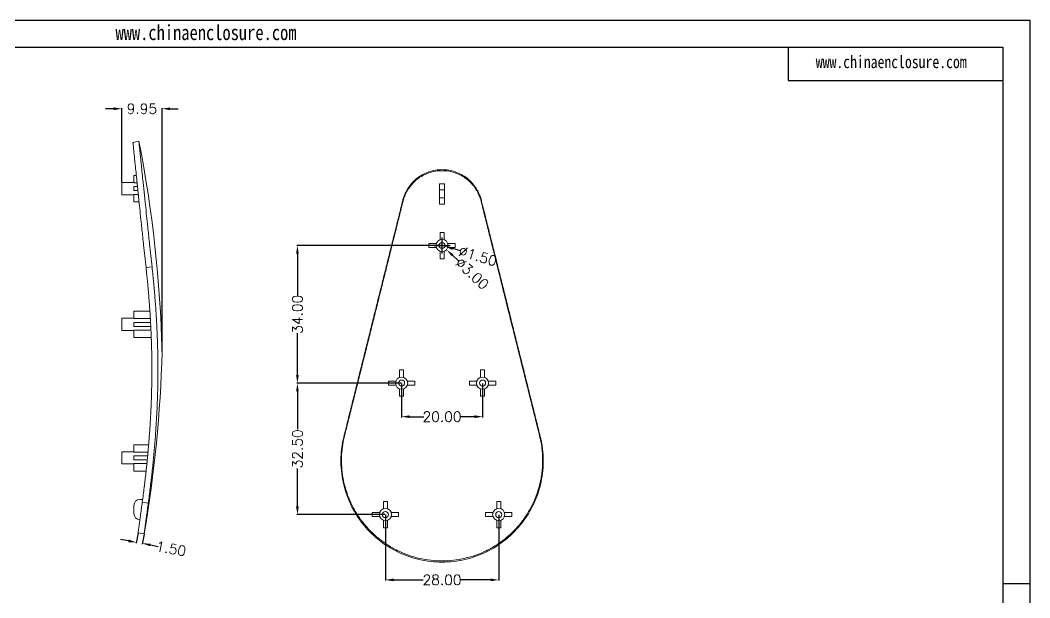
# Model space of a CAD drawing. Header units: inches. Extents: x -1125 to 2189, y 556 to 1115.
# Drawn here: x -979.9 to -730.4, y 692.6 to 835.4 of the extents above; entities that cross this region are included whole.
import ezdxf

# ---------------------------------------------------------------- set-up
doc = ezdxf.new("R2010")
doc.units = ezdxf.units.IN
doc.layers.add('文字', color=81, linetype='Continuous')
doc.styles.get("Standard").update_dxf_attribs({"font": 'txt', "bigfont": 'gbcbig.shx'})
doc.styles.add('宋体', font='', dxfattribs={"width": 0.8, "height": 3.5})
doc.styles.get('宋体').set_extended_font_data('SimSun')
doc.dimstyles.new('2.5', dxfattribs={"dimtxt": 2.5, "dimasz": 2, "dimexe": 0.18, "dimexo": 0.0625, "dimgap": 0.09, "dimtad": 0, "dimzin": 0, "dimdsep": 46, "dimtxsty": 'Standard', "dimcen": 2, "dimclrd": 3, "dimclre": 3, "dimclrt": 256, "dimadec": 0, "dimazin": 0, "dimtfac": 1, "dimtofl": 0, "dimtmove": 0, "dimatfit": 3, "dimfxl": 1, "dimtolj": 1, "dimtzin": 0, "dimarcsym": 0})

# ---------------------------------------------------------------- blocks, each defined once
blk = doc.blocks.new('*D99')
at = {"color": 3, "lineweight": -2}
for p, q in [((-956.81, 813.53), (-958.81, 813.53)), ((-954.81, 795.35), (-954.81, 813.71)), ((-944.86, 753.54), (-944.86, 813.71)), ((-942.86, 813.53), (-940.86, 813.53))]:
    blk.add_line(p, q, dxfattribs=at)
at = {"color": 3}
for points in [[(-956.81, 813.86), (-956.81, 813.19), (-954.81, 813.53)], [(-942.86, 813.86), (-942.86, 813.19), (-944.86, 813.53)]]:
    blk.add_solid(points, dxfattribs=at)
at = {"layer": 'Defpoints', "color": 0}
for p in [(-944.86, 813.53), (-954.81, 795.28), (-944.86, 753.48)]:
    blk.add_point(p, dxfattribs=at)
at = {"insert": (-949.83, 813.53), "char_height": 2.5, "attachment_point": 5}
blk.add_mtext('\\A1;9.95', dxfattribs=at)
blk = doc.blocks.new('*D100')
at = {"color": 3, "lineweight": -2}
for p, q in [((-950.77, 708.67), (-951.22, 706.18)), ((-953.16, 706.72), (-955.12, 707.07)), ((-949.29, 708.4), (-949.74, 705.91)), ((-947.74, 705.73), (-945.78, 705.37))]:
    blk.add_line(p, q, dxfattribs=at)
at = {"color": 3}
for points in [[(-953.1, 707.04), (-953.22, 706.39), (-951.19, 706.36)], [(-947.69, 706.06), (-947.8, 705.4), (-949.71, 706.09)]]:
    blk.add_solid(points, dxfattribs=at)
at = {"layer": 'Defpoints', "color": 0}
for p in [(-950.76, 708.74), (-949.28, 708.47), (-949.71, 706.09)]:
    blk.add_point(p, dxfattribs=at)
at = {"insert": (-942.61, 704.8), "char_height": 2.5, "attachment_point": 5, "rotation": 349.6774}
blk.add_mtext('\\A1;1.50', dxfattribs=at)
blk = doc.blocks.new('*D101')
at = {"color": 3, "lineweight": -2}
for p, q in [((-889.66, 713.16), (-889.66, 696.9)), ((-861.66, 713.16), (-861.66, 696.9)), ((-887.66, 697.08), (-880.33, 697.08)), ((-863.66, 697.08), (-870.99, 697.08))]:
    blk.add_line(p, q, dxfattribs=at)
at = {"color": 3}
for points in [[(-887.66, 697.41), (-887.66, 696.75), (-889.66, 697.08)], [(-863.66, 697.41), (-863.66, 696.75), (-861.66, 697.08)]]:
    blk.add_solid(points, dxfattribs=at)
at = {"layer": 'Defpoints', "color": 0}
for p in [(-889.66, 713.22), (-861.66, 713.22), (-861.66, 697.08)]:
    blk.add_point(p, dxfattribs=at)
at = {"insert": (-875.66, 697.08), "char_height": 2.5, "attachment_point": 5}
blk.add_mtext('\\A1;28.00', dxfattribs=at)
blk = doc.blocks.new('*D102')
at = {"color": 3, "lineweight": -2}
for p, q in [((-885.66, 745.66), (-885.66, 737.24)), ((-865.66, 745.66), (-865.66, 737.24)), ((-883.66, 737.42), (-880.13, 737.42)), ((-867.66, 737.42), (-871.2, 737.42))]:
    blk.add_line(p, q, dxfattribs=at)
at = {"color": 3}
for points in [[(-883.66, 737.76), (-883.66, 737.09), (-885.66, 737.42)], [(-867.66, 737.76), (-867.66, 737.09), (-865.66, 737.42)]]:
    blk.add_solid(points, dxfattribs=at)
at = {"layer": 'Defpoints', "color": 0}
for p in [(-885.66, 745.72), (-865.66, 745.72), (-865.66, 737.42)]:
    blk.add_point(p, dxfattribs=at)
at = {"insert": (-875.66, 737.42), "char_height": 2.5, "attachment_point": 5}
blk.add_mtext('\\A1;20.00', dxfattribs=at)
blk = doc.blocks.new('*D103')
at = {"color": 3, "lineweight": -2}
for p, q in [((-885.72, 745.72), (-911.58, 745.72)), ((-911.4, 743.72), (-911.4, 734.36)), ((-911.4, 715.22), (-911.4, 724.59)), ((-889.72, 713.22), (-911.58, 713.22))]:
    blk.add_line(p, q, dxfattribs=at)
at = {"color": 3}
for points in [[(-911.74, 743.72), (-911.07, 743.72), (-911.4, 745.72)], [(-911.74, 715.22), (-911.07, 715.22), (-911.4, 713.22)]]:
    blk.add_solid(points, dxfattribs=at)
at = {"layer": 'Defpoints', "color": 0}
for p in [(-911.4, 745.72), (-885.66, 745.72), (-889.66, 713.22)]:
    blk.add_point(p, dxfattribs=at)
at = {"insert": (-911.4, 729.47), "char_height": 2.5, "attachment_point": 5, "rotation": 90}
blk.add_mtext('\\A1;32.50', dxfattribs=at)
blk = doc.blocks.new('*D104')
at = {"color": 3, "lineweight": -2}
for p, q in [((-875.72, 779.72), (-911.58, 779.72)), ((-911.4, 777.72), (-911.4, 767.4)), ((-911.4, 747.72), (-911.4, 758.05)), ((-885.72, 745.72), (-911.58, 745.72))]:
    blk.add_line(p, q, dxfattribs=at)
at = {"color": 3}
for points in [[(-911.74, 777.72), (-911.07, 777.72), (-911.4, 779.72)], [(-911.74, 747.72), (-911.07, 747.72), (-911.4, 745.72)]]:
    blk.add_solid(points, dxfattribs=at)
at = {"layer": 'Defpoints', "color": 0}
for p in [(-875.66, 779.72), (-911.4, 745.72), (-885.66, 745.72)]:
    blk.add_point(p, dxfattribs=at)
at = {"insert": (-911.4, 762.72), "char_height": 2.5, "attachment_point": 5, "rotation": 90}
blk.add_mtext('\\A1;34.00', dxfattribs=at)
blk = doc.blocks.new('*D105')
at = {"color": 3, "lineweight": -2}
for p, q in [((-875.66, 777.72), (-875.66, 781.72)), ((-877.66, 779.72), (-873.66, 779.72)), ((-871.64, 775.97), (-873.1, 777.34))]:
    blk.add_line(p, q, dxfattribs=at)
at = {"color": 3}
blk.add_solid([(-872.87, 777.58), (-873.33, 777.09), (-874.56, 778.7)], dxfattribs=at)
at = {"layer": 'Defpoints', "color": 0}
for p in [(-876.76, 780.75), (-874.56, 778.7)]:
    blk.add_point(p, dxfattribs=at)
at = {"insert": (-868.22, 772.79), "char_height": 2.5, "attachment_point": 5, "rotation": 317.0255}
blk.add_mtext('\\A1;∅3.00', dxfattribs=at)
blk = doc.blocks.new('*D106')
at = {"color": 3, "lineweight": -2}
for p, q in [((-875.66, 777.72), (-875.66, 781.72)), ((-877.66, 779.72), (-873.66, 779.72)), ((-871.1, 778.38), (-873.02, 778.95))]:
    blk.add_line(p, q, dxfattribs=at)
at = {"color": 3}
blk.add_solid([(-872.93, 779.27), (-873.12, 778.63), (-874.94, 779.51)], dxfattribs=at)
at = {"layer": 'Defpoints', "color": 0}
for p in [(-876.38, 779.94), (-874.94, 779.51)]:
    blk.add_point(p, dxfattribs=at)
at = {"insert": (-866.82, 777.12), "char_height": 2.5, "attachment_point": 5, "rotation": 343.5585}
blk.add_mtext('\\A1;∅1.50', dxfattribs=at)

msp = doc.modelspace()

# ---------------------------------------------------------------- linework, layer by layer
for p, q in [((-1124.591, 835.418), (-730.441, 835.418)), ((-730.441, 835.418), (-730.441, 556.726)), ((-1111.32, 828.782), (-737.077, 828.782)), ((-790.161, 828.782), (-790.161, 820.488)), ((-737.077, 828.782), (-737.077, 563.361)), ((-790.161, 820.488), (-737.077, 820.488)), ((-730.441, 696.072), (-737.077, 696.072))]:
    msp.add_line(p, q)
at = {"color": 7, "linetype": 'Continuous', "lineweight": 15}
for p, q in [((-950.57, 805.479), (-952.042, 805.19)), ((-951.206, 797.035), (-951.809, 797.035)), ((-951.809, 797.035), (-951.809, 795.199)), ((-951.809, 795.285), (-954.809, 795.285)), ((-954.809, 792.285), (-954.809, 795.285)), ((-951.809, 795.199), (-951.016, 795.199)), ((-951.809, 794.285), (-951.809, 793.285)), ((-950.922, 794.285), (-951.809, 794.285)), ((-950.818, 793.285), (-951.809, 793.285)), ((-876.261, 794.979), (-875.061, 794.979)), ((-876.261, 793.479), (-876.261, 794.979)), ((-876.261, 791.479), (-876.261, 793.479)), ((-875.061, 793.479), (-876.261, 793.479)), ((-875.061, 794.979), (-875.061, 793.479)), ((-875.061, 793.479), (-875.061, 791.479)), ((-954.809, 792.285), (-951.809, 792.285)), ((-950.723, 792.37), (-951.809, 792.37)), ((-951.809, 792.37), (-951.809, 790.535)), ((-885.307, 790.681), (-885.364, 790.899)), ((-876.261, 791.479), (-875.061, 791.479)), ((-876.261, 789.979), (-876.261, 791.479)), ((-875.061, 791.479), (-875.061, 789.979)), ((-866.014, 790.681), (-865.958, 790.898)), ((-950.533, 790.535), (-951.809, 790.535)), ((-875.061, 789.979), (-876.261, 789.979)), ((-876.161, 781.138), (-876.161, 782.974)), ((-876.161, 782.974), (-875.161, 782.974)), ((-875.161, 782.974), (-875.161, 781.138)), ((-878.911, 779.224), (-878.911, 780.224)), ((-878.911, 780.224), (-877.075, 780.224)), ((-877.075, 779.224), (-878.911, 779.224)), ((-874.247, 780.224), (-872.411, 780.224)), ((-872.411, 779.224), (-874.247, 779.224)), ((-872.411, 780.224), (-872.411, 779.224)), ((-876.161, 776.474), (-876.161, 778.31)), ((-875.161, 776.474), (-876.161, 776.474)), ((-875.161, 778.31), (-875.161, 776.474)), ((-948.809, 774.305), (-947.322, 774.431)), ((-947.866, 763.485), (-951.809, 763.485)), ((-951.809, 763.485), (-951.809, 761.649)), ((-951.809, 761.735), (-954.809, 761.735)), ((-954.809, 758.735), (-954.809, 761.735)), ((-951.809, 761.649), (-947.75, 761.649)), ((-954.809, 758.735), (-951.809, 758.735)), ((-951.809, 760.735), (-951.809, 759.735)), ((-947.693, 760.735), (-951.809, 760.735)), ((-947.643, 759.735), (-951.809, 759.735)), ((-947.603, 758.82), (-951.809, 758.82)), ((-951.809, 758.82), (-951.809, 756.985)), ((-947.525, 756.985), (-951.809, 756.985)), ((-886.161, 748.974), (-885.161, 748.974)), ((-886.161, 747.138), (-886.161, 748.974)), ((-885.161, 748.974), (-885.161, 747.138)), ((-866.161, 748.974), (-865.161, 748.974)), ((-866.161, 747.138), (-866.161, 748.974)), ((-865.161, 748.974), (-865.161, 747.138)), ((-888.911, 746.224), (-887.075, 746.224)), ((-888.911, 745.224), (-888.911, 746.224)), ((-884.247, 746.224), (-882.411, 746.224)), ((-882.411, 746.224), (-882.411, 745.224)), ((-868.911, 745.224), (-868.911, 746.224)), ((-868.911, 746.224), (-867.075, 746.224)), ((-864.247, 746.224), (-862.411, 746.224)), ((-862.411, 746.224), (-862.411, 745.224)), ((-887.075, 745.224), (-888.911, 745.224)), ((-886.161, 742.474), (-886.161, 744.31)), ((-885.161, 744.31), (-885.161, 742.474)), ((-882.411, 745.224), (-884.247, 745.224)), ((-867.075, 745.224), (-868.911, 745.224)), ((-866.161, 742.474), (-866.161, 744.31)), ((-865.161, 744.31), (-865.161, 742.474)), ((-862.411, 745.224), (-864.247, 745.224)), ((-885.161, 742.474), (-886.161, 742.474)), ((-865.161, 742.474), (-866.161, 742.474)), ((-899.772, 732.654), (-899.918, 732.528)), ((-851.549, 732.654), (-851.404, 732.529)), ((-951.809, 728.735), (-954.809, 728.735)), ((-954.809, 725.735), (-954.809, 728.735)), ((-948.166, 730.485), (-951.809, 730.485)), ((-951.809, 730.485), (-951.809, 728.649)), ((-951.809, 728.649), (-948.329, 728.649)), ((-948.41, 727.735), (-951.809, 727.735)), ((-951.809, 727.735), (-951.809, 726.735)), ((-948.506, 726.735), (-951.809, 726.735)), ((-954.809, 725.735), (-951.809, 725.735)), ((-948.6, 725.82), (-951.809, 725.82)), ((-951.809, 725.82), (-951.809, 723.985)), ((-948.789, 723.985), (-951.809, 723.985)), ((-949.641, 716.979), (-950.309, 716.979)), ((-949.732, 716.277), (-948.249, 716.06)), ((-890.161, 714.638), (-890.161, 716.474)), ((-890.161, 716.474), (-889.161, 716.474)), ((-889.161, 716.474), (-889.161, 714.638)), ((-862.161, 716.474), (-861.161, 716.474)), ((-862.161, 714.638), (-862.161, 716.474)), ((-861.161, 716.474), (-861.161, 714.638)), ((-951.809, 715.479), (-951.809, 713.479)), ((-892.911, 712.724), (-892.911, 713.724)), ((-892.911, 713.724), (-891.075, 713.724)), ((-888.247, 713.724), (-886.411, 713.724)), ((-886.411, 713.724), (-886.411, 712.724)), ((-864.911, 712.724), (-864.911, 713.724)), ((-864.911, 713.724), (-863.075, 713.724)), ((-860.247, 713.724), (-858.411, 713.724)), ((-858.411, 713.724), (-858.411, 712.724)), ((-891.075, 712.724), (-892.911, 712.724)), ((-890.161, 709.974), (-890.161, 711.81)), ((-889.161, 711.81), (-889.161, 709.974)), ((-886.411, 712.724), (-888.247, 712.724)), ((-863.075, 712.724), (-864.911, 712.724)), ((-862.161, 709.974), (-862.161, 711.81)), ((-861.161, 711.81), (-861.161, 709.974)), ((-858.411, 712.724), (-860.247, 712.724)), ((-950.756, 708.735), (-949.278, 708.479)), ((-889.161, 709.974), (-890.161, 709.974)), ((-861.161, 709.974), (-862.161, 709.974))]:
    msp.add_line(p, q, dxfattribs=at)
for centre, radius in [((-875.661, 779.724), 1.5), ((-875.661, 779.724), 0.75), ((-885.661, 745.724), 1.5), ((-885.661, 745.724), 0.75), ((-865.661, 745.724), 1.5), ((-865.661, 745.724), 0.75), ((-889.661, 713.224), 1.5), ((-889.661, 713.224), 0.75), ((-861.661, 713.224), 1.5), ((-861.661, 713.224), 0.75)]:
    msp.add_circle(centre, radius, dxfattribs=at)
for centre, radius, start, end in [((-1253.924, 745.839), 309.161, 1.41614, 11.12261), ((-1253.924, 761.12), 309.161, 350.19665, 358.58386), ((-950.309, 715.479), 1.5, 90, 180), ((-950.309, 713.479), 1.5, 180, 270)]:
    msp.add_arc(centre, radius, start, end, dxfattribs=at)
for points, knots in [([(-952.042, 805.189), (-952.039, 805.159), (-952.033, 805.098), (-951.982, 804.602), (-951.902, 803.816), (-951.802, 802.842), (-951.696, 801.807), (-951.593, 800.801), (-951.458, 799.485), (-951.283, 797.785), (-951.088, 795.892), (-950.904, 794.117), (-950.74, 792.53), (-950.538, 790.585), (-950.294, 788.243), (-950.039, 785.81), (-949.81, 783.641), (-949.612, 781.771), (-949.379, 779.577), (-949.109, 777.065), (-948.909, 775.225), (-948.809, 774.305)], [0, 0, 0, 0, 0.0620246, 0.1243436, 0.186815, 0.2494644, 0.2907052, 0.3321217, 0.3737239, 0.436475, 0.499696, 0.5406858, 0.5819175, 0.6234075, 0.6861421, 0.7495535, 0.7910308, 0.8327253, 0.8746711, 0.9372828, 1, 1, 1, 1]), ([(-950.57, 805.479), (-950.567, 805.448), (-950.561, 805.387), (-950.51, 804.889), (-950.429, 804.098), (-950.329, 803.119), (-950.223, 802.079), (-950.119, 801.067), (-949.983, 799.744), (-949.808, 798.036), (-949.611, 796.132), (-949.427, 794.348), (-949.262, 792.753), (-949.059, 790.798), (-948.814, 788.444), (-948.557, 785.998), (-948.328, 783.817), (-948.129, 781.937), (-947.894, 779.731), (-947.623, 777.206), (-947.422, 775.356), (-947.322, 774.431)], [0, 0, 0, 0, 0.06202942, 0.12435558, 0.18683372, 0.24948943, 0.29073391, 0.33215389, 0.37375907, 0.43651384, 0.4997373, 0.54072799, 0.58195996, 0.62344949, 0.68618209, 0.74958956, 0.79106327, 0.8327533, 0.87469354, 0.93729526, 1, 1, 1, 1]), ([(-885.364, 790.899), (-885.336, 791.004), (-885.281, 791.216), (-885.186, 791.53), (-885.08, 791.843), (-884.964, 792.153), (-884.774, 792.611), (-884.486, 793.207), (-884.066, 793.918), (-883.587, 794.595), (-882.878, 795.44), (-881.861, 796.383), (-880.471, 797.299), (-878.947, 797.973), (-877.331, 798.386), (-875.667, 798.525), (-874.003, 798.388), (-872.385, 797.976), (-870.859, 797.303), (-869.466, 796.388), (-868.449, 795.446), (-867.739, 794.601), (-867.26, 793.925), (-866.839, 793.212), (-866.517, 792.548), (-866.277, 791.95), (-866.099, 791.428), (-866.005, 791.075), (-865.958, 790.898)], [0, 0, 0, 0, 0.0124058, 0.0248489, 0.0373412, 0.0498944, 0.0625204, 0.0936531, 0.1249987, 0.156224, 0.1875581, 0.2499363, 0.3124815, 0.3748313, 0.4373208, 0.4997499, 0.562188, 0.6246861, 0.6872876, 0.7496286, 0.8122371, 0.843483, 0.8746211, 0.9060971, 0.937359, 0.9584019, 0.9792639, 1, 1, 1, 1]), ([(-885.307, 790.681), (-885.242, 790.944), (-885.166, 791.205), (-885.034, 791.594), (-884.988, 791.723), (-884.914, 791.915), (-884.888, 791.979), (-884.836, 792.107), (-884.809, 792.172), (-884.673, 792.484), (-884.555, 792.73), (-884.361, 793.091), (-884.294, 793.211), (-884.155, 793.448), (-884.082, 793.566), (-883.859, 793.911), (-883.701, 794.134), (-883.45, 794.46), (-883.363, 794.567), (-883.187, 794.778), (-883.095, 794.882), (-882.633, 795.388), (-882.232, 795.761), (-881.365, 796.442), (-880.904, 796.746), (-880.179, 797.142), (-879.932, 797.263), (-879.555, 797.43), (-879.429, 797.483), (-879.173, 797.584), (-879.045, 797.631), (-877.867, 798.039), (-876.774, 798.223), (-875.114, 798.224), (-874.564, 798.179), (-873.478, 797.997), (-872.942, 797.861), (-872.158, 797.59), (-871.901, 797.489), (-871.397, 797.267), (-871.148, 797.144), (-870.665, 796.881), (-870.429, 796.74), (-869.971, 796.438), (-869.749, 796.279), (-869.097, 795.768), (-868.693, 795.394), (-868.136, 794.784), (-867.96, 794.574), (-867.709, 794.249), (-867.628, 794.139), (-867.51, 793.972), (-867.471, 793.916), (-867.394, 793.803), (-867.357, 793.747), (-867.169, 793.456), (-867.028, 793.218), (-866.834, 792.855), (-866.772, 792.733), (-866.682, 792.548), (-866.653, 792.486), (-866.596, 792.362), (-866.569, 792.301), (-866.32, 791.727), (-866.145, 791.208), (-866.014, 790.681)], [0.00001576, 0.00001576, 0.00001576, 0.00001576, 0.03125, 0.03125, 0.046875, 0.046875, 0.0546875, 0.0546875, 0.0625, 0.0625, 0.09375, 0.09375, 0.109375, 0.109375, 0.125, 0.125, 0.15625, 0.15625, 0.171875, 0.171875, 0.1875, 0.1875, 0.25, 0.25, 0.3125, 0.3125, 0.34375, 0.34375, 0.359375, 0.359375, 0.375, 0.375, 0.5, 0.5, 0.5625, 0.5625, 0.625, 0.625, 0.65625, 0.65625, 0.6875, 0.6875, 0.71875, 0.71875, 0.75, 0.75, 0.8125, 0.8125, 0.84375, 0.84375, 0.859375, 0.859375, 0.8671875, 0.8671875, 0.875, 0.875, 0.90625, 0.90625, 0.921875, 0.921875, 0.9296875, 0.9296875, 0.9375, 0.9375, 1, 1, 1, 1]), ([(-899.918, 732.528), (-899.814, 732.944), (-899.61, 733.764), (-899.307, 734.978), (-898.954, 736.395), (-898.553, 738.003), (-897.947, 740.433), (-897.192, 743.459), (-896.283, 747.108), (-895.372, 750.76), (-894.461, 754.414), (-893.549, 758.07), (-892.637, 761.73), (-891.724, 765.389), (-890.812, 769.046), (-889.902, 772.699), (-888.992, 776.348), (-888.083, 779.992), (-887.33, 783.013), (-886.726, 785.437), (-886.275, 787.243), (-885.819, 789.072), (-885.518, 790.282), (-885.364, 790.899)], [0, 0, 0, 0, 0.0214251, 0.042266, 0.0625282, 0.0944158, 0.1250214, 0.1874831, 0.2499252, 0.3123611, 0.3748066, 0.4372796, 0.4997992, 0.5623704, 0.6249138, 0.6874264, 0.7499235, 0.812418, 0.8749218, 0.9055392, 0.9374458, 0.9680982, 1, 1, 1, 1]), ([(-865.958, 790.898), (-865.855, 790.485), (-865.651, 789.668), (-865.349, 788.457), (-864.997, 787.043), (-864.597, 785.439), (-863.992, 783.016), (-863.24, 779.998), (-862.332, 776.358), (-861.424, 772.715), (-860.515, 769.069), (-859.605, 765.419), (-858.694, 761.766), (-857.782, 758.109), (-856.869, 754.448), (-855.956, 750.787), (-855.044, 747.128), (-854.132, 743.472), (-853.377, 740.441), (-852.77, 738.009), (-852.319, 736.198), (-851.861, 734.362), (-851.558, 733.148), (-851.404, 732.529)], [0, 0, 0, 0, 0.02139915, 0.04224257, 0.06253195, 0.09442102, 0.12502239, 0.18747411, 0.24989778, 0.3123044, 0.37470614, 0.43711703, 0.49955348, 0.5620342, 0.62457858, 0.68717688, 0.74975025, 0.81230737, 0.87486282, 0.90550376, 0.93742961, 0.96805978, 1, 1, 1, 1]), ([(-899.772, 732.654), (-899.615, 733.282), (-899.461, 733.898), (-899.235, 734.804), (-899.16, 735.102), (-899.049, 735.546), (-899.013, 735.693), (-898.958, 735.912), (-898.94, 735.985), (-898.912, 736.094), (-898.903, 736.131), (-898.89, 736.185), (-898.885, 736.203), (-898.876, 736.239), (-898.872, 736.256), (-898.71, 736.904), (-898.556, 737.52), (-898.329, 738.426), (-898.255, 738.725), (-898.144, 739.169), (-898.107, 739.316), (-898.052, 739.535), (-898.034, 739.609), (-898.006, 739.718), (-897.997, 739.754), (-897.983, 739.809), (-897.979, 739.827), (-897.97, 739.863), (-897.966, 739.88), (-897.804, 740.527), (-897.65, 741.142), (-897.423, 742.048), (-897.349, 742.347), (-897.237, 742.792), (-897.2, 742.939), (-897.145, 743.159), (-897.127, 743.233), (-897.1, 743.342), (-897.091, 743.379), (-897.077, 743.433), (-897.072, 743.452), (-897.063, 743.488), (-897.059, 743.505), (-896.898, 744.149), (-896.744, 744.762), (-896.518, 745.668), (-896.443, 745.968), (-896.331, 746.414), (-896.294, 746.562), (-896.239, 746.783), (-896.22, 746.857), (-896.193, 746.967), (-896.184, 747.004), (-896.17, 747.059), (-896.165, 747.077), (-896.156, 747.114), (-896.152, 747.131), (-895.992, 747.771), (-895.839, 748.381), (-895.613, 749.287), (-895.537, 749.587), (-895.425, 750.035), (-895.388, 750.184), (-895.332, 750.407), (-895.314, 750.481), (-895.286, 750.593), (-895.277, 750.63), (-895.258, 750.704), (-895.249, 750.74), (-895.086, 751.393), (-894.934, 752), (-894.708, 752.905), (-894.633, 753.206), (-894.52, 753.656), (-894.483, 753.806), (-894.426, 754.032), (-894.408, 754.107), (-894.37, 754.257), (-894.352, 754.33), (-894.028, 755.629), (-893.73, 756.823), (-893.275, 758.645), (-893.125, 759.248), (-892.899, 760.153), (-892.824, 760.455), (-892.711, 760.91), (-892.673, 761.062), (-892.616, 761.29), (-892.597, 761.367), (-892.559, 761.519), (-892.54, 761.597), (-892.372, 762.273), (-892.222, 762.874), (-891.996, 763.781), (-891.921, 764.085), (-891.807, 764.542), (-891.769, 764.695), (-891.712, 764.925), (-891.693, 765.001), (-891.664, 765.117), (-891.655, 765.155), (-891.636, 765.232), (-891.626, 765.272), (-891.469, 765.903), (-891.32, 766.5), (-891.095, 767.408), (-891.019, 767.712), (-890.905, 768.172), (-890.867, 768.325), (-890.809, 768.557), (-890.79, 768.634), (-890.761, 768.75), (-890.752, 768.789), (-890.737, 768.847), (-890.732, 768.866), (-890.723, 768.905), (-890.718, 768.926), (-890.567, 769.531), (-890.419, 770.126), (-890.194, 771.033), (-890.118, 771.338), (-890.004, 771.799), (-889.965, 771.953), (-889.907, 772.186), (-889.888, 772.264), (-889.859, 772.381), (-889.849, 772.42), (-889.835, 772.478), (-889.83, 772.498), (-889.82, 772.537), (-889.815, 772.558), (-889.666, 773.158), (-889.519, 773.751), (-889.293, 774.658), (-889.217, 774.963), (-889.102, 775.425), (-889.064, 775.58), (-889.006, 775.813), (-888.987, 775.891), (-888.957, 776.008), (-888.948, 776.047), (-888.933, 776.106), (-888.928, 776.125), (-888.918, 776.165), (-888.913, 776.186), (-888.765, 776.784), (-888.617, 777.375), (-888.392, 778.282), (-888.316, 778.587), (-888.201, 779.049), (-888.163, 779.204), (-888.105, 779.437), (-888.085, 779.515), (-888.056, 779.633), (-888.046, 779.672), (-888.032, 779.731), (-888.027, 779.75), (-888.017, 779.789), (-888.012, 779.811), (-887.864, 780.407), (-887.717, 780.998), (-887.491, 781.904), (-887.416, 782.209), (-887.301, 782.671), (-887.262, 782.825), (-887.204, 783.059), (-887.185, 783.137), (-887.156, 783.254), (-887.146, 783.293), (-887.131, 783.352), (-887.126, 783.371), (-887.117, 783.411), (-887.111, 783.432), (-886.963, 784.028), (-886.816, 784.619), (-886.591, 785.523), (-886.515, 785.828), (-886.4, 786.289), (-886.362, 786.444), (-886.304, 786.677), (-886.285, 786.755), (-886.255, 786.872), (-886.246, 786.911), (-886.231, 786.97), (-886.226, 786.989), (-886.216, 787.028), (-886.211, 787.049), (-885.919, 788.225), (-885.619, 789.43), (-885.307, 790.681)], [0.00000659, 0.00000659, 0.00000659, 0.00000659, 0.03125, 0.03125, 0.046875, 0.046875, 0.0546875, 0.0546875, 0.05859375, 0.05859375, 0.06054688, 0.06054688, 0.06152344, 0.06152344, 0.0625, 0.0625, 0.09375, 0.09375, 0.109375, 0.109375, 0.1171875, 0.1171875, 0.12109375, 0.12109375, 0.12304688, 0.12304688, 0.12402344, 0.12402344, 0.125, 0.125, 0.15625, 0.15625, 0.171875, 0.171875, 0.1796875, 0.1796875, 0.18359375, 0.18359375, 0.18554688, 0.18554688, 0.18652344, 0.18652344, 0.1875, 0.1875, 0.21875, 0.21875, 0.234375, 0.234375, 0.2421875, 0.2421875, 0.24609375, 0.24609375, 0.24804688, 0.24804688, 0.24902344, 0.24902344, 0.25, 0.25, 0.28125, 0.28125, 0.296875, 0.296875, 0.3046875, 0.3046875, 0.30859375, 0.30859375, 0.31054688, 0.31054688, 0.3125, 0.3125, 0.34375, 0.34375, 0.359375, 0.359375, 0.3671875, 0.3671875, 0.37109375, 0.37109375, 0.375, 0.375, 0.4375, 0.4375, 0.46875, 0.46875, 0.484375, 0.484375, 0.4921875, 0.4921875, 0.49609375, 0.49609375, 0.5, 0.5, 0.53125, 0.53125, 0.546875, 0.546875, 0.5546875, 0.5546875, 0.55859375, 0.55859375, 0.56054688, 0.56054688, 0.5625, 0.5625, 0.59375, 0.59375, 0.609375, 0.609375, 0.6171875, 0.6171875, 0.62109375, 0.62109375, 0.62304688, 0.62304688, 0.62402344, 0.62402344, 0.625, 0.625, 0.65625, 0.65625, 0.671875, 0.671875, 0.6796875, 0.6796875, 0.68359375, 0.68359375, 0.68554688, 0.68554688, 0.68652344, 0.68652344, 0.6875, 0.6875, 0.71875, 0.71875, 0.734375, 0.734375, 0.7421875, 0.7421875, 0.74609375, 0.74609375, 0.74804688, 0.74804688, 0.74902344, 0.74902344, 0.75, 0.75, 0.78125, 0.78125, 0.796875, 0.796875, 0.8046875, 0.8046875, 0.80859375, 0.80859375, 0.81054688, 0.81054688, 0.81152344, 0.81152344, 0.8125, 0.8125, 0.84375, 0.84375, 0.859375, 0.859375, 0.8671875, 0.8671875, 0.87109375, 0.87109375, 0.87304688, 0.87304688, 0.87402344, 0.87402344, 0.875, 0.875, 0.90625, 0.90625, 0.921875, 0.921875, 0.9296875, 0.9296875, 0.93359375, 0.93359375, 0.93554688, 0.93554688, 0.93652344, 0.93652344, 0.9375, 0.9375, 1, 1, 1, 1]), ([(-866.014, 790.681), (-865.858, 790.055), (-865.706, 789.441), (-865.406, 788.237), (-865.259, 787.648), (-865.11, 787.05), (-865.105, 787.029), (-865.096, 786.99), (-865.081, 786.931), (-865.047, 786.794), (-864.979, 786.522), (-864.845, 785.982), (-864.731, 785.525), (-864.506, 784.621), (-864.36, 784.032), (-864.211, 783.435), (-864.206, 783.413), (-864.196, 783.374), (-864.181, 783.316), (-864.147, 783.179), (-864.079, 782.906), (-863.945, 782.365), (-863.831, 781.908), (-863.606, 781.004), (-863.46, 780.414), (-863.311, 779.817), (-863.306, 779.795), (-863.296, 779.756), (-863.281, 779.697), (-863.247, 779.561), (-863.18, 779.288), (-863.045, 778.746), (-862.931, 778.289), (-862.706, 777.384), (-862.56, 776.794), (-862.411, 776.196), (-862.406, 776.175), (-862.396, 776.136), (-862.381, 776.077), (-862.347, 775.941), (-862.28, 775.668), (-862.145, 775.127), (-862.032, 774.67), (-861.807, 773.765), (-861.66, 773.174), (-861.51, 772.573), (-861.505, 772.553), (-861.496, 772.514), (-861.481, 772.455), (-861.447, 772.319), (-861.38, 772.047), (-861.246, 771.508), (-861.132, 771.052), (-860.907, 770.146), (-860.76, 769.553), (-860.605, 768.93), (-860.595, 768.889), (-860.576, 768.812), (-860.547, 768.696), (-860.48, 768.426), (-860.346, 767.889), (-860.233, 767.434), (-860.008, 766.528), (-859.86, 765.932), (-859.703, 765.303), (-859.693, 765.263), (-859.674, 765.186), (-859.646, 765.071), (-859.579, 764.803), (-859.446, 764.269), (-859.334, 763.815), (-859.108, 762.91), (-858.959, 762.31), (-858.791, 761.635), (-858.772, 761.558), (-858.734, 761.405), (-858.677, 761.177), (-858.62, 760.949), (-858.507, 760.494), (-858.432, 760.192), (-858.207, 759.288), (-858.056, 758.686), (-857.602, 756.865), (-857.303, 755.667), (-856.96, 754.291), (-856.923, 754.143), (-856.848, 753.842), (-856.81, 753.691), (-856.697, 753.24), (-856.622, 752.938), (-856.395, 752.031), (-856.243, 751.423), (-856.079, 750.768), (-856.07, 750.732), (-856.052, 750.658), (-856.024, 750.546), (-855.959, 750.285), (-855.828, 749.763), (-855.715, 749.312), (-855.488, 748.404), (-855.335, 747.792), (-855.17, 747.132), (-855.161, 747.097), (-855.143, 747.024), (-855.115, 746.914), (-855.051, 746.655), (-854.921, 746.136), (-854.808, 745.686), (-854.581, 744.778), (-854.427, 744.163), (-854.261, 743.499), (-854.253, 743.465), (-854.234, 743.392), (-854.207, 743.283), (-854.143, 743.026), (-854.013, 742.509), (-853.901, 742.06), (-853.674, 741.152), (-853.52, 740.536), (-853.358, 739.888), (-853.354, 739.872), (-853.345, 739.835), (-853.331, 739.781), (-853.299, 739.653), (-853.235, 739.397), (-853.106, 738.882), (-852.994, 738.433), (-852.767, 737.526), (-852.613, 736.909), (-852.451, 736.26), (-852.447, 736.244), (-852.438, 736.208), (-852.424, 736.153), (-852.392, 736.026), (-852.328, 735.77), (-852.2, 735.255), (-852.087, 734.807), (-851.861, 733.901), (-851.707, 733.284), (-851.55, 732.655)], [0, 0, 0, 0, 0.03125, 0.03125, 0.0625, 0.0625, 0.0634766, 0.0634766, 0.0644531, 0.0664063, 0.0703125, 0.078125, 0.09375, 0.09375, 0.125, 0.125, 0.1259766, 0.1259766, 0.1269531, 0.1289063, 0.1328125, 0.140625, 0.15625, 0.15625, 0.1875, 0.1875, 0.1884766, 0.1884766, 0.1894531, 0.1914063, 0.1953125, 0.203125, 0.21875, 0.21875, 0.25, 0.25, 0.2509766, 0.2509766, 0.2519531, 0.2539063, 0.2578125, 0.265625, 0.28125, 0.28125, 0.3125, 0.3125, 0.3134766, 0.3134766, 0.3144531, 0.3164063, 0.3203125, 0.328125, 0.34375, 0.34375, 0.375, 0.375, 0.3769531, 0.3769531, 0.3789063, 0.3828125, 0.390625, 0.40625, 0.40625, 0.4375, 0.4375, 0.4394531, 0.4394531, 0.4414063, 0.4453125, 0.453125, 0.46875, 0.46875, 0.5, 0.5, 0.5039063, 0.5039063, 0.5078125, 0.515625, 0.515625, 0.53125, 0.53125, 0.5625, 0.5625, 0.625, 0.625, 0.6328125, 0.6328125, 0.640625, 0.640625, 0.65625, 0.65625, 0.6875, 0.6875, 0.6894531, 0.6894531, 0.6914063, 0.6953125, 0.703125, 0.71875, 0.71875, 0.75, 0.75, 0.7519531, 0.7519531, 0.7539063, 0.7578125, 0.765625, 0.78125, 0.78125, 0.8125, 0.8125, 0.8144531, 0.8144531, 0.8164063, 0.8203125, 0.828125, 0.84375, 0.84375, 0.875, 0.875, 0.8759766, 0.8759766, 0.8769531, 0.8789063, 0.8828125, 0.890625, 0.90625, 0.90625, 0.9375, 0.9375, 0.9384766, 0.9384766, 0.9394531, 0.9414063, 0.9453125, 0.953125, 0.96875, 0.96875, 1, 1, 1, 1]), ([(-948.809, 774.305), (-948.741, 773.676), (-948.676, 773.06), (-948.583, 772.155), (-948.553, 771.856), (-948.51, 771.413), (-948.495, 771.266), (-948.474, 771.046), (-948.467, 770.973), (-948.457, 770.864), (-948.453, 770.828), (-948.448, 770.774), (-948.446, 770.755), (-948.443, 770.719), (-948.441, 770.703), (-948.379, 770.054), (-948.323, 769.438), (-948.243, 768.532), (-948.218, 768.234), (-948.18, 767.79), (-948.168, 767.643), (-948.15, 767.423), (-948.144, 767.35), (-948.135, 767.241), (-948.132, 767.204), (-948.127, 767.15), (-948.126, 767.132), (-948.123, 767.095), (-948.121, 767.079), (-948.069, 766.432), (-948.022, 765.817), (-947.955, 764.911), (-947.934, 764.611), (-947.903, 764.167), (-947.892, 764.019), (-947.877, 763.799), (-947.872, 763.726), (-947.865, 763.616), (-947.863, 763.58), (-947.859, 763.525), (-947.858, 763.507), (-947.855, 763.471), (-947.854, 763.454), (-947.812, 762.81), (-947.773, 762.196), (-947.72, 761.29), (-947.704, 760.991), (-947.679, 760.545), (-947.671, 760.397), (-947.66, 760.175), (-947.656, 760.102), (-947.65, 759.991), (-947.648, 759.955), (-947.645, 759.9), (-947.644, 759.881), (-947.643, 759.845), (-947.642, 759.827), (-947.609, 759.188), (-947.581, 758.577), (-947.542, 757.672), (-947.53, 757.372), (-947.513, 756.924), (-947.507, 756.775), (-947.499, 756.552), (-947.496, 756.477), (-947.493, 756.366), (-947.491, 756.329), (-947.489, 756.255), (-947.487, 756.219), (-947.465, 755.565), (-947.447, 754.958), (-947.423, 754.053), (-947.416, 753.753), (-947.407, 753.302), (-947.403, 753.152), (-947.399, 752.927), (-947.398, 752.852), (-947.395, 752.702), (-947.394, 752.628), (-947.371, 751.329), (-947.361, 750.135), (-947.363, 748.313), (-947.366, 747.711), (-947.374, 746.805), (-947.378, 746.503), (-947.384, 746.048), (-947.386, 745.896), (-947.39, 745.668), (-947.391, 745.592), (-947.394, 745.439), (-947.395, 745.362), (-947.408, 744.685), (-947.421, 744.084), (-947.446, 743.177), (-947.455, 742.874), (-947.469, 742.417), (-947.474, 742.264), (-947.482, 742.034), (-947.484, 741.957), (-947.488, 741.842), (-947.49, 741.803), (-947.492, 741.726), (-947.494, 741.686), (-947.516, 741.056), (-947.54, 740.458), (-947.579, 739.551), (-947.593, 739.246), (-947.615, 738.787), (-947.623, 738.633), (-947.634, 738.402), (-947.638, 738.325), (-947.644, 738.208), (-947.646, 738.17), (-947.649, 738.111), (-947.65, 738.092), (-947.652, 738.053), (-947.653, 738.033), (-947.684, 737.428), (-947.717, 736.833), (-947.771, 735.926), (-947.79, 735.621), (-947.819, 735.159), (-947.829, 735.005), (-947.845, 734.772), (-947.85, 734.695), (-947.857, 734.578), (-947.86, 734.539), (-947.864, 734.48), (-947.865, 734.461), (-947.868, 734.422), (-947.869, 734.401), (-947.91, 733.801), (-947.952, 733.208), (-948.019, 732.301), (-948.043, 731.996), (-948.079, 731.534), (-948.091, 731.379), (-948.11, 731.146), (-948.116, 731.068), (-948.125, 730.951), (-948.129, 730.911), (-948.133, 730.853), (-948.135, 730.833), (-948.138, 730.794), (-948.14, 730.773), (-948.189, 730.175), (-948.24, 729.583), (-948.32, 728.677), (-948.348, 728.372), (-948.391, 727.91), (-948.405, 727.755), (-948.427, 727.521), (-948.435, 727.443), (-948.446, 727.326), (-948.45, 727.287), (-948.455, 727.228), (-948.457, 727.208), (-948.461, 727.169), (-948.463, 727.148), (-948.52, 726.551), (-948.579, 725.96), (-948.672, 725.055), (-948.704, 724.75), (-948.754, 724.288), (-948.77, 724.133), (-948.795, 723.9), (-948.804, 723.822), (-948.817, 723.705), (-948.821, 723.666), (-948.827, 723.607), (-948.83, 723.587), (-948.834, 723.548), (-948.836, 723.527), (-948.902, 722.93), (-948.969, 722.339), (-949.074, 721.435), (-949.11, 721.131), (-949.166, 720.669), (-949.185, 720.515), (-949.213, 720.282), (-949.223, 720.204), (-949.237, 720.087), (-949.242, 720.048), (-949.249, 719.989), (-949.251, 719.969), (-949.256, 719.93), (-949.259, 719.909), (-949.404, 718.734), (-949.561, 717.529), (-949.732, 716.277)], [0.00000659, 0.00000659, 0.00000659, 0.00000659, 0.03125, 0.03125, 0.046875, 0.046875, 0.0546875, 0.0546875, 0.05859375, 0.05859375, 0.06054688, 0.06054688, 0.06152344, 0.06152344, 0.0625, 0.0625, 0.09375, 0.09375, 0.109375, 0.109375, 0.1171875, 0.1171875, 0.12109375, 0.12109375, 0.12304688, 0.12304688, 0.12402344, 0.12402344, 0.125, 0.125, 0.15625, 0.15625, 0.171875, 0.171875, 0.1796875, 0.1796875, 0.18359375, 0.18359375, 0.18554688, 0.18554688, 0.18652344, 0.18652344, 0.1875, 0.1875, 0.21875, 0.21875, 0.234375, 0.234375, 0.2421875, 0.2421875, 0.24609375, 0.24609375, 0.24804688, 0.24804688, 0.24902344, 0.24902344, 0.25, 0.25, 0.28125, 0.28125, 0.296875, 0.296875, 0.3046875, 0.3046875, 0.30859375, 0.30859375, 0.31054688, 0.31054688, 0.3125, 0.3125, 0.34375, 0.34375, 0.359375, 0.359375, 0.3671875, 0.3671875, 0.37109375, 0.37109375, 0.375, 0.375, 0.4375, 0.4375, 0.46875, 0.46875, 0.484375, 0.484375, 0.4921875, 0.4921875, 0.49609375, 0.49609375, 0.5, 0.5, 0.53125, 0.53125, 0.546875, 0.546875, 0.5546875, 0.5546875, 0.55859375, 0.55859375, 0.56054688, 0.56054688, 0.5625, 0.5625, 0.59375, 0.59375, 0.609375, 0.609375, 0.6171875, 0.6171875, 0.62109375, 0.62109375, 0.62304688, 0.62304688, 0.62402344, 0.62402344, 0.625, 0.625, 0.65625, 0.65625, 0.671875, 0.671875, 0.6796875, 0.6796875, 0.68359375, 0.68359375, 0.68554688, 0.68554688, 0.68652344, 0.68652344, 0.6875, 0.6875, 0.71875, 0.71875, 0.734375, 0.734375, 0.7421875, 0.7421875, 0.74609375, 0.74609375, 0.74804688, 0.74804688, 0.74902344, 0.74902344, 0.75, 0.75, 0.78125, 0.78125, 0.796875, 0.796875, 0.8046875, 0.8046875, 0.80859375, 0.80859375, 0.81054688, 0.81054688, 0.81152344, 0.81152344, 0.8125, 0.8125, 0.84375, 0.84375, 0.859375, 0.859375, 0.8671875, 0.8671875, 0.87109375, 0.87109375, 0.87304688, 0.87304688, 0.87402344, 0.87402344, 0.875, 0.875, 0.90625, 0.90625, 0.921875, 0.921875, 0.9296875, 0.9296875, 0.93359375, 0.93359375, 0.93554688, 0.93554688, 0.93652344, 0.93652344, 0.9375, 0.9375, 1, 1, 1, 1]), ([(-947.322, 774.431), (-947.277, 774.015), (-947.189, 773.195), (-947.065, 771.981), (-946.927, 770.563), (-946.78, 768.955), (-946.575, 766.526), (-946.352, 763.499), (-946.138, 759.85), (-945.982, 756.199), (-945.887, 752.545), (-945.857, 748.888), (-945.892, 745.229), (-945.991, 741.57), (-946.151, 737.912), (-946.369, 734.26), (-946.642, 730.611), (-946.967, 726.967), (-947.279, 723.946), (-947.554, 721.521), (-947.771, 719.716), (-948.002, 717.887), (-948.166, 716.677), (-948.249, 716.06)], [0, 0, 0, 0, 0.0214251, 0.042266, 0.0625282, 0.0944158, 0.1250214, 0.1874831, 0.2499252, 0.3123611, 0.3748066, 0.4372796, 0.4997992, 0.5623704, 0.6249138, 0.6874264, 0.7499235, 0.812418, 0.8749218, 0.9055392, 0.9374458, 0.9680982, 1, 1, 1, 1]), ([(-851.403, 732.528), (-851.363, 732.361), (-851.282, 732.027), (-851.173, 731.524), (-851.075, 731.019), (-850.986, 730.513), (-850.909, 730.005), (-850.841, 729.495), (-850.785, 728.985), (-850.739, 728.473), (-850.703, 727.961), (-850.678, 727.448), (-850.641, 726.158), (-850.721, 724.094), (-851.295, 720.345), (-852.799, 715.843), (-855.779, 710.971), (-859.764, 706.905), (-864.589, 703.825), (-869.968, 701.914), (-873.768, 701.48), (-877.543, 701.479), (-881.34, 701.911), (-886.717, 703.817), (-891.543, 706.893), (-895.532, 710.958), (-898.517, 715.83), (-900.023, 720.333), (-900.599, 724.081), (-900.686, 726.285), (-900.629, 727.861), (-900.559, 728.803), (-900.453, 729.742), (-900.312, 730.677), (-900.137, 731.607), (-899.991, 732.221), (-899.918, 732.528)], [0, 0, 0, 0, 0.0057001, 0.0113959, 0.017088, 0.0227771, 0.0284636, 0.0341482, 0.0398314, 0.0455137, 0.0511958, 0.0568781, 0.0625613, 0.0940354, 0.1252461, 0.1882415, 0.2500092, 0.3129473, 0.3750139, 0.4376181, 0.4999167, 0.5000012, 0.5622304, 0.6247635, 0.6868477, 0.7498029, 0.8116107, 0.8746478, 0.9058169, 0.9372491, 0.947699, 0.9581477, 0.9685987, 0.9790554, 0.9895213, 1, 1, 1, 1]), ([(-851.549, 732.654), (-851.321, 731.742), (-851.146, 730.819), (-850.961, 729.426), (-850.913, 728.96), (-850.86, 728.26), (-850.846, 728.026), (-850.829, 727.675), (-850.824, 727.558), (-850.817, 727.324), (-850.814, 727.209), (-850.794, 726.142), (-850.83, 725.198), (-850.964, 723.795), (-851.022, 723.33), (-851.128, 722.636), (-851.167, 722.405), (-851.229, 722.061), (-851.251, 721.946), (-851.285, 721.774), (-851.296, 721.717), (-851.32, 721.603), (-851.331, 721.547), (-851.739, 719.617), (-852.346, 717.812), (-853.535, 715.265), (-853.977, 714.442), (-854.704, 713.254), (-854.957, 712.865), (-855.352, 712.295), (-855.486, 712.107), (-855.691, 711.827), (-855.76, 711.735), (-855.864, 711.597), (-855.899, 711.551), (-855.951, 711.483), (-855.969, 711.46), (-856.004, 711.414), (-856.021, 711.392), (-857.211, 709.862), (-858.547, 708.502), (-860.741, 706.723), (-861.504, 706.174), (-862.686, 705.419), (-863.087, 705.179), (-863.697, 704.837), (-863.902, 704.725), (-864.211, 704.563), (-864.315, 704.51), (-864.47, 704.431), (-864.522, 704.405), (-864.626, 704.353), (-864.677, 704.327), (-866.432, 703.468), (-868.223, 702.833), (-871.895, 701.984), (-873.775, 701.769), (-876.592, 701.768), (-877.529, 701.821), (-879.396, 702.033), (-880.325, 702.192), (-883.077, 702.827), (-884.867, 703.459), (-886.621, 704.316), (-886.672, 704.341), (-886.776, 704.393), (-886.828, 704.419), (-886.984, 704.498), (-887.087, 704.551), (-887.397, 704.713), (-887.602, 704.824), (-888.212, 705.166), (-888.614, 705.406), (-889.798, 706.16), (-890.561, 706.709), (-892.758, 708.486), (-894.096, 709.845), (-895.288, 711.376), (-895.305, 711.398), (-895.34, 711.443), (-895.358, 711.466), (-895.41, 711.535), (-895.445, 711.581), (-895.55, 711.719), (-895.619, 711.811), (-895.824, 712.09), (-895.958, 712.278), (-896.353, 712.849), (-896.607, 713.238), (-897.336, 714.426), (-897.779, 715.249), (-898.97, 717.798), (-899.579, 719.604), (-899.988, 721.536), (-899.999, 721.591), (-900.023, 721.705), (-900.034, 721.763), (-900.068, 721.934), (-900.09, 722.049), (-900.153, 722.393), (-900.191, 722.623), (-900.298, 723.316), (-900.356, 723.781), (-900.49, 725.182), (-900.527, 726.125), (-900.508, 727.19), (-900.505, 727.307), (-900.498, 727.542), (-900.493, 727.659), (-900.477, 728.011), (-900.463, 728.245), (-900.41, 728.948), (-900.362, 729.415), (-900.177, 730.813), (-900.001, 731.739), (-899.772, 732.654)], [0, 0, 0, 0, 0.03125, 0.03125, 0.046875, 0.046875, 0.0546875, 0.0546875, 0.0585938, 0.0585938, 0.0625, 0.0625, 0.09375, 0.09375, 0.109375, 0.109375, 0.1171875, 0.1171875, 0.1210938, 0.1210938, 0.1230469, 0.1230469, 0.125, 0.125, 0.1875, 0.1875, 0.21875, 0.21875, 0.234375, 0.234375, 0.2421875, 0.2421875, 0.2460938, 0.2460938, 0.2480469, 0.2480469, 0.2490234, 0.2490234, 0.25, 0.25, 0.3125, 0.3125, 0.34375, 0.34375, 0.359375, 0.359375, 0.3671875, 0.3671875, 0.3710938, 0.3710938, 0.3730469, 0.3730469, 0.375, 0.375, 0.4375, 0.4375, 0.5, 0.5, 0.53125, 0.53125, 0.5625, 0.5625, 0.625, 0.625, 0.6269531, 0.6269531, 0.6289062, 0.6289062, 0.6328125, 0.6328125, 0.640625, 0.640625, 0.65625, 0.65625, 0.6875, 0.6875, 0.75, 0.75, 0.7509766, 0.7509766, 0.7519531, 0.7519531, 0.7539062, 0.7539062, 0.7578125, 0.7578125, 0.765625, 0.765625, 0.78125, 0.78125, 0.8125, 0.8125, 0.875, 0.875, 0.8769531, 0.8769531, 0.8789062, 0.8789062, 0.8828125, 0.8828125, 0.890625, 0.890625, 0.90625, 0.90625, 0.9375, 0.9375, 0.9414062, 0.9414062, 0.9453125, 0.9453125, 0.953125, 0.953125, 0.96875, 0.96875, 1, 1, 1, 1]), ([(-949.732, 716.277), (-949.804, 715.753), (-949.948, 714.704), (-950.145, 713.254), (-950.323, 711.946), (-950.475, 710.82), (-950.597, 709.911), (-950.689, 709.233), (-950.74, 708.848), (-950.762, 708.689), (-950.756, 708.735), (-950.756, 708.735)], [0, 0, 0, 0, 0.1250066, 0.2499124, 0.3749812, 0.4997815, 0.624905, 0.7496291, 0.8746264, 0.9995, 1, 1, 1, 1]), ([(-948.249, 716.06), (-948.322, 715.533), (-948.466, 714.478), (-948.664, 713.021), (-948.842, 711.706), (-948.995, 710.575), (-949.119, 709.661), (-949.21, 708.98), (-949.262, 708.593), (-949.284, 708.434), (-949.278, 708.48), (-949.278, 708.48)], [0, 0, 0, 0, 0.1249649, 0.2498432, 0.3748983, 0.4996976, 0.6248311, 0.7495738, 0.8745958, 0.999497, 1, 1, 1, 1])]:
    msp.add_open_spline(points, degree=3, knots=knots, dxfattribs=at)

# ---------------------------------------------------------------- texts
at = {"layer": '文字', "color": 0, "attachment_point": 1, "style": '宋体'}
for insert, char_height, width in [((-956.363, 834.237), 3.73712, 65.6577), ((-783.322, 826.681), 3.11427, 54.71475)]:
    msp.add_mtext('www.chinaenclosure.com', dxfattribs=dict(at, insert=insert, char_height=char_height, width=width))

# ---------------------------------------------------------------- dimensions: what is measured, and where the dimension line sits
for base, p1, p2, picture, middle in [((-944.858, 813.527), (-954.809, 795.285), (-944.858, 753.479), '*D99', (-949.833, 813.527)), ((-865.661, 737.422), (-885.661, 745.724), (-865.661, 745.724), '*D102', (-875.661, 737.422)), ((-861.661, 697.081), (-889.661, 713.224), (-861.661, 713.224), '*D101', (-875.661, 697.081))]:
    dim = msp.add_linear_dim(base=base, p1=p1, p2=p2, dimstyle='2.5')
    dim.commit()
    dim.dimension.update_dxf_attribs({"geometry": picture, "text_midpoint": middle})
for p1, p2, picture, middle in [((-876.758, 780.746), (-874.563, 778.701), '*D105', (-868.217, 772.789)), ((-876.38, 779.936), (-874.941, 779.512), '*D106', (-866.823, 777.116))]:
    dim = msp.add_diameter_dim_2p(p1=p1, p2=p2, dimstyle='2.5')
    dim.commit()
    dim.dimension.update_dxf_attribs({"geometry": picture, "text_midpoint": middle})
for p1, picture, middle in [((-875.661, 779.724), '*D104', (-911.404, 762.724)), ((-889.661, 713.224), '*D103', (-911.404, 729.474))]:
    dim = msp.add_linear_dim(base=(-911.404, 745.724), p1=p1, p2=(-885.661, 745.724), angle=90, dimstyle='2.5')
    dim.commit()
    dim.dimension.update_dxf_attribs({"geometry": picture, "text_midpoint": middle})
dim = msp.add_aligned_dim(p1=(-950.756, 708.735), p2=(-949.279, 708.466), distance=-2.417, dimstyle='2.5')
dim.commit()
dim.dimension.update_dxf_attribs({"geometry": '*D100', "text_midpoint": (-942.614, 704.795)})

doc.saveas('drawing.dxf')
